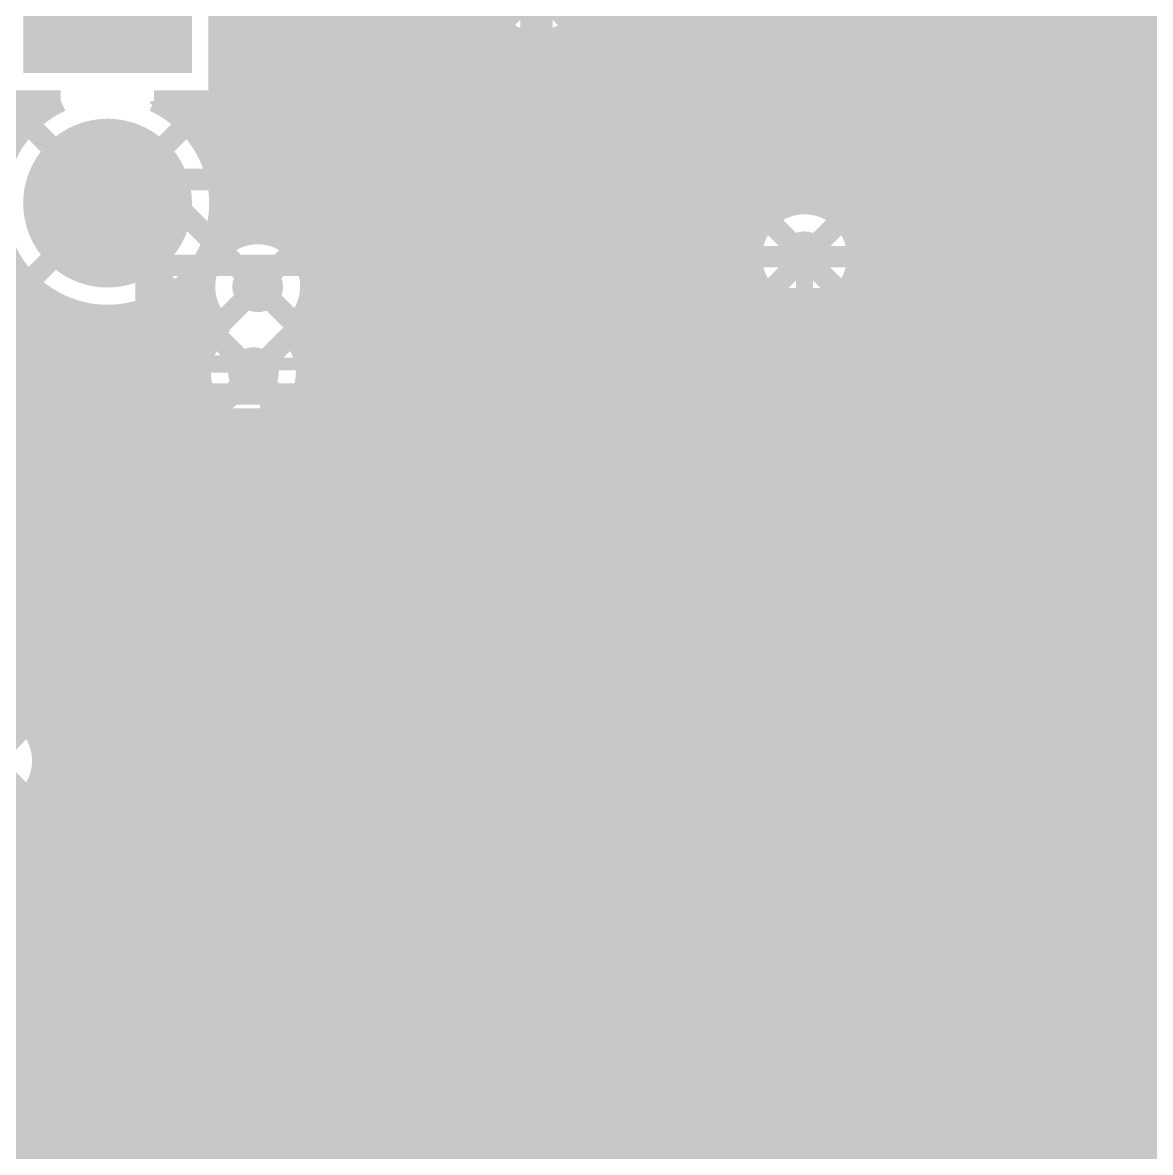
# Model space of a CAD drawing. Extents: x -11 to 221, y -93 to 178.
# Drawn here: x 158.38 to 171.74, y 84.65 to 98.02 of the extents above; entities that cross this region are included whole.
import ezdxf

# ---------------------------------------------------------------- set-up
doc = ezdxf.new("R2010")
doc.units = 0
doc.header["$MEASUREMENT"] = 0
doc.layers.get('0').update_dxf_attribs({"linetype": 'CONTINUOUS'})
for name, color, linetype in [('26-349-0_BOT', 7, 'CONTINUOUS'), ('26-349-0_DRD', 7, 'CONTINUOUS'), ('26-349-0_DRL', 2, 'CONTINUOUS'), ('26-349-0_IN1', 3, 'CONTINUOUS'), ('26-349-0_IN2', 5, 'CONTINUOUS'), ('26-349-0_SMB', 10, 'CONTINUOUS'), ('26-349-0_SMT', 14, 'CONTINUOUS'), ('26-349-0_SPT', 9, 'CONTINUOUS'), ('26-349-0_SST', 12, 'CONTINUOUS'), ('26-349-0_TOP', 11, 'CONTINUOUS'), ('THRUHOLE_TAP', 15, 'CONTINUOUS')]:
    doc.layers.add(name, color=color, linetype=linetype)

# ---------------------------------------------------------------- blocks, each defined once
blk = doc.blocks.new('ROUND_2')
at = {"const_width": 0.99949}
blk.add_lwpolyline([(-0.499744, 0, 1), (0.499744, 0, 1)], format="xyb", close=True, dxfattribs=at)
blk = doc.blocks.new('SQUARE_19')
blk.add_solid([(0.99949, 0.99949), (0.99949, -0.99949), (-0.99949, 0.99949), (-0.99949, -0.99949)])
blk = doc.blocks.new('ROUND_78')
at = {"const_width": 0.29972}
blk.add_lwpolyline([(-0.14986, 0, 1), (0.14986, 0, 1)], format="xyb", close=True, dxfattribs=at)
blk = doc.blocks.new('ROUND_93')
at = {"const_width": 0.54991}
blk.add_lwpolyline([(-0.274954, 0, 1), (0.274954, 0, 1)], format="xyb", close=True, dxfattribs=at)
blk = doc.blocks.new('ROUND_101')
at = {"const_width": 0.10033}
blk.add_lwpolyline([(-0.050164, 0, 1), (0.050164, 0, 1)], format="xyb", close=True, dxfattribs=at)
blk = doc.blocks.new('ROUND_102')
at = {"const_width": 0.10033}
blk.add_lwpolyline([(-0.050164, 0, 1), (0.050164, 0, 1)], format="xyb", close=True, dxfattribs=at)
blk = doc.blocks.new('ROUND_82')
at = {"const_width": 0.29972}
blk.add_lwpolyline([(-0.14986, 0, 1), (0.14986, 0, 1)], format="xyb", close=True, dxfattribs=at)
blk = doc.blocks.new('ROUND_83')
at = {"const_width": 0.29972}
blk.add_lwpolyline([(-0.14986, 0, 1), (0.14986, 0, 1)], format="xyb", close=True, dxfattribs=at)
blk = doc.blocks.new('RECTANGLE_3')
blk.add_solid([(0.4826, 0.4064), (0.4826, -0.4064), (-0.4826, 0.4064), (-0.4826, -0.4064)])
blk = doc.blocks.new('RECTANGLE_40')
blk.add_solid([(0.635, 0.508), (0.635, -0.508), (-0.635, 0.508), (-0.635, -0.508)])
blk = doc.blocks.new('ROUND_88')
at = {"const_width": 0.10033}
blk.add_lwpolyline([(-0.050164, 0, 1), (0.050164, 0, 1)], format="xyb", close=True, dxfattribs=at)

msp = doc.modelspace()

# ---------------------------------------------------------------- linework, layer by layer
at = {"layer": '26-349-0_BOT', "const_width": 0.2032}
for points in [[(161.1122, 93.8784), (161.0106, 93.98), (156.21, 93.98), (154.432, 95.758), (154.051, 95.758), (154.178, 95.885), (154.305, 95.885)], [(161.163, 94.8944), (161.163, 94.869), (160.782, 94.488), (158.496, 94.488), (157.099, 95.885), (156.845, 95.885)], [(167.64, 95.25), (165.608, 93.218), (156.464, 93.218)]]:
    msp.add_lwpolyline(points, dxfattribs=at)
at = {"layer": '26-349-0_DRD', "const_width": 0.254}
for points in [[(163.195, 99.695), (163.195, 97.155)], [(165.735, 99.695), (163.195, 97.155)], [(165.735, 97.155), (163.195, 99.695)], [(165.735, 97.155), (165.735, 99.695)], [(158.75, 99.06), (158.75, 97.79)], [(160.02, 99.06), (158.75, 97.79)], [(160.02, 97.79), (158.75, 99.06)], [(160.02, 97.79), (160.02, 99.06)], [(158.75, 97.79), (160.02, 97.79)], [(166.37, 97.79), (166.37, 95.25)], [(168.91, 97.79), (166.37, 97.79)], [(168.91, 97.79), (166.37, 95.25)], [(168.91, 95.25), (166.37, 97.79)], [(166.37, 97.79), (166.37, 95.25)], [(168.91, 97.79), (166.37, 97.79)], [(168.91, 97.79), (166.37, 95.25)], [(168.91, 95.25), (166.37, 97.79)], [(168.91, 95.25), (168.91, 97.79)], [(168.91, 95.25), (168.91, 97.79)], [(168.402, 97.536), (168.402, 94.996)], [(170.942, 97.536), (168.402, 97.536)], [(170.942, 97.536), (168.402, 94.996)], [(170.942, 94.996), (168.402, 97.536)], [(168.402, 97.536), (168.402, 94.996)], [(170.942, 97.536), (168.402, 97.536)], [(170.942, 97.536), (168.402, 94.996)], [(170.942, 94.996), (168.402, 97.536)], [(170.942, 94.996), (170.942, 97.536)], [(170.942, 94.996), (170.942, 97.536)], [(163.195, 97.155), (165.735, 97.155)], [(158.75, 96.52), (158.75, 95.25)], [(160.02, 96.52), (158.75, 96.52)], [(160.02, 96.52), (158.75, 95.25)], [(160.02, 95.25), (158.75, 96.52)], [(160.02, 95.25), (160.02, 96.52)], [(166.37, 96.52), (166.37, 93.98)], [(168.91, 96.52), (166.37, 96.52)], [(168.91, 96.52), (166.37, 93.98)], [(168.91, 93.98), (166.37, 96.52)], [(168.91, 93.98), (168.91, 96.52)], [(159.893, 96.1644), (159.893, 93.6244)], [(162.433, 96.1644), (159.893, 96.1644)], [(162.433, 96.1644), (159.893, 93.6244)], [(162.433, 93.6244), (159.893, 96.1644)], [(162.433, 93.6244), (162.433, 96.1644)], [(158.75, 95.25), (160.02, 95.25)], [(159.8422, 95.1484), (159.8422, 92.6084)], [(162.3822, 95.1484), (159.8422, 95.1484)], [(162.3822, 95.1484), (159.8422, 92.6084)], [(162.3822, 92.6084), (159.8422, 95.1484)], [(162.3822, 92.6084), (162.3822, 95.1484)], [(166.37, 95.25), (168.91, 95.25)], [(166.37, 95.25), (168.91, 95.25)], [(168.402, 94.996), (170.942, 94.996)], [(168.402, 94.996), (170.942, 94.996)], [(166.37, 93.98), (168.91, 93.98)], [(159.893, 93.6244), (162.433, 93.6244)], [(159.8422, 92.6084), (162.3822, 92.6084)], [(166.37, 92.583), (166.37, 90.043)], [(168.91, 92.583), (166.37, 92.583)], [(168.91, 92.583), (166.37, 90.043)], [(168.91, 90.043), (166.37, 92.583)], [(166.37, 92.583), (166.37, 90.043)], [(168.91, 92.583), (166.37, 92.583)], [(168.91, 92.583), (166.37, 90.043)], [(168.91, 90.043), (166.37, 92.583)], [(166.37, 92.583), (166.37, 90.043)], [(168.91, 92.583), (166.37, 92.583)], [(168.91, 92.583), (166.37, 90.043)], [(168.91, 90.043), (166.37, 92.583)], [(168.402, 92.583), (168.402, 90.043)], [(170.942, 92.583), (168.402, 92.583)], [(170.942, 92.583), (168.402, 90.043)], [(170.942, 90.043), (168.402, 92.583)], [(168.402, 92.583), (168.402, 90.043)], [(170.942, 92.583), (168.402, 92.583)], [(170.942, 92.583), (168.402, 90.043)], [(170.942, 90.043), (168.402, 92.583)], [(168.91, 90.043), (168.91, 92.583)], [(168.91, 90.043), (168.91, 92.583)], [(168.91, 90.043), (168.91, 92.583)], [(170.942, 90.043), (170.942, 92.583)], [(170.942, 90.043), (170.942, 92.583)], [(161.29, 91.186), (161.29, 88.646)], [(163.83, 91.186), (161.29, 91.186)], [(163.83, 91.186), (161.29, 88.646)], [(163.83, 88.646), (161.29, 91.186)], [(161.29, 91.186), (161.29, 88.646)], [(163.83, 91.186), (161.29, 91.186)], [(163.83, 91.186), (161.29, 88.646)], [(163.83, 88.646), (161.29, 91.186)], [(163.83, 88.646), (163.83, 91.186)], [(163.83, 88.646), (163.83, 91.186)], [(159.258, 90.551), (156.718, 90.551)], [(159.258, 90.551), (156.718, 88.011)], [(159.258, 88.011), (156.718, 90.551)], [(159.258, 88.011), (159.258, 90.551)], [(166.37, 90.043), (168.91, 90.043)], [(166.37, 90.043), (168.91, 90.043)], [(166.37, 90.043), (168.91, 90.043)], [(168.402, 90.043), (170.942, 90.043)], [(168.402, 90.043), (170.942, 90.043)], [(161.29, 88.646), (163.83, 88.646)], [(161.29, 88.646), (163.83, 88.646)], [(156.718, 88.011), (159.258, 88.011)], [(166.37, 87.63), (166.37, 85.09)], [(168.91, 87.63), (166.37, 87.63)], [(168.91, 87.63), (166.37, 85.09)], [(168.91, 85.09), (166.37, 87.63)], [(166.37, 87.63), (166.37, 85.09)], [(168.91, 87.63), (166.37, 87.63)], [(168.91, 87.63), (166.37, 85.09)], [(168.91, 85.09), (166.37, 87.63)], [(168.91, 85.09), (168.91, 87.63)], [(168.91, 85.09), (168.91, 87.63)], [(168.402, 87.376), (168.402, 84.836)], [(170.942, 87.376), (168.402, 87.376)], [(170.942, 87.376), (168.402, 84.836)], [(170.942, 84.836), (168.402, 87.376)], [(168.402, 87.376), (168.402, 84.836)], [(170.942, 87.376), (168.402, 87.376)], [(170.942, 87.376), (168.402, 84.836)], [(170.942, 84.836), (168.402, 87.376)], [(170.942, 84.836), (170.942, 87.376)], [(170.942, 84.836), (170.942, 87.376)], [(166.37, 85.09), (168.91, 85.09)], [(166.37, 85.09), (168.91, 85.09)], [(168.402, 84.836), (170.942, 84.836)], [(168.402, 84.836), (170.942, 84.836)]]:
    msp.add_lwpolyline(points, dxfattribs=at)
at = {"layer": '26-349-0_IN1', "const_width": 0.254}
for points in [[(160.8074, 103.90124), (160.8074, 96.04756)], [(161.036, 103.90124), (161.036, 95.61322)], [(162.6362, 103.8987), (162.6362, 90.64244)], [(162.8648, 103.8987), (162.8648, 90.58148)], [(163.0934, 103.8987), (163.0934, 90.41638)], [(163.322, 103.8987), (163.322, 84.963)], [(163.5506, 103.8987), (163.5506, 84.963)], [(166.5224, 103.89362), (166.5224, 77.27188)], [(166.751, 103.89362), (166.751, 77.33284)], [(168.5798, 103.89108), (168.5798, 51.562)], [(168.8084, 103.88854), (168.8084, 51.562)], [(170.4086, 103.88854), (170.4086, 70.35038)], [(170.6372, 103.886), (170.6372, 70.51548)], [(170.8658, 103.886), (170.8658, 70.57644)], [(171.0944, 103.886), (171.0944, 70.56628)], [(171.323, 103.886), (171.323, 70.47484)], [(171.5516, 103.886), (171.5516, 70.25386)], [(171.577, 103.886), (171.577, 70.21322)], [(169.037, 100.85578), (169.037, 96.62922)], [(169.2656, 100.6094), (169.2656, 96.87306)], [(170.18, 100.69322), (170.18, 96.79178)], [(169.4942, 100.5078), (169.4942, 96.97466)], [(169.7228, 100.49002), (169.7228, 96.99498)], [(169.9514, 100.54336), (169.9514, 96.94164)], [(168.3512, 100.03028), (168.3512, 96.69018)], [(160.81756, 99.85756), (160.81756, 96.99244)], [(166.9796, 99.88804), (166.9796, 96.83496)], [(166.2938, 99.70262), (166.2938, 77.10678)], [(165.3794, 99.57816), (165.3794, 84.963)], [(166.0652, 99.53752), (166.0652, 75.65898)], [(167.2082, 99.61118), (167.2082, 97.10928)], [(168.1226, 99.65182), (168.1226, 97.06864)], [(162.4076, 99.40798), (162.4076, 90.63228)], [(165.608, 99.48672), (165.608, 84.963)], [(165.8366, 99.47402), (165.8366, 84.963)], [(167.4368, 99.49942), (167.4368, 97.22104)], [(167.6654, 99.47148), (167.6654, 97.25152)], [(167.894, 99.5172), (167.894, 97.2058)], [(161.2646, 99.24542), (161.2646, 95.6183)], [(162.179, 99.1616), (162.179, 90.54084)], [(161.4932, 99.09556), (161.4932, 95.54718)], [(161.7218, 99.04222), (161.7218, 95.36684)], [(161.9504, 99.06), (161.9504, 90.31986)], [(163.7792, 98.171), (163.7792, 84.963)], [(165.1508, 98.171), (165.1508, 84.963)], [(163.8935, 97.9678), (160.81756, 97.9678)], [(171.577, 97.9678), (165.0365, 97.9678)], [(164.0078, 97.8535), (164.0078, 84.963)], [(164.9222, 97.8535), (164.9222, 84.963)], [(164.211, 97.7392), (160.81756, 97.7392)], [(164.2364, 97.72904), (164.2364, 84.963)], [(164.465, 97.69348), (164.465, 84.963)], [(164.6936, 97.72904), (164.6936, 84.963)], [(171.577, 97.7392), (164.719, 97.7392)], [(171.577, 97.5106), (160.81756, 97.5106)], [(171.577, 97.282), (160.81756, 97.282)], [(158.47822, 96.99244), (157.95244, 96.99244)], [(158.2928, 96.99244), (158.2928, 96.80956)], [(160.81756, 96.99244), (160.29178, 96.99244)], [(160.3502, 96.99244), (160.3502, 96.94164)], [(160.5788, 96.99244), (160.5788, 96.67494)], [(167.13962, 97.0534), (160.81756, 97.0534)], [(171.577, 97.0534), (168.14038, 97.0534)], [(158.37154, 96.89592), (159.385, 95.885)], [(160.39592, 96.89592), (159.385, 95.885)], [(158.3055, 96.8248), (157.9245, 96.8248)], [(166.97452, 96.8248), (160.4645, 96.8248)], [(169.19956, 96.8248), (168.30548, 96.8248)], [(171.577, 96.8248), (170.14444, 96.8248)], [(166.91102, 96.5962), (160.62706, 96.5962)], [(169.01922, 96.5962), (168.36644, 96.5962)], [(171.577, 96.5962), (170.32478, 96.5962)], [(166.92372, 96.3676), (160.73374, 96.3676)], [(168.3512, 96.34728), (168.3512, 95.42018)], [(168.9481, 96.3676), (168.35628, 96.3676)], [(171.577, 96.3676), (170.3959, 96.3676)], [(166.9796, 96.20504), (166.9796, 95.56496)], [(167.01516, 96.139), (160.7947, 96.139)], [(168.95064, 96.139), (168.26484, 96.139)], [(171.577, 96.139), (170.39082, 96.139)], [(167.2082, 95.92818), (167.2082, 95.83928)], [(168.1226, 95.96882), (168.1226, 95.79864)], [(158.37154, 94.87154), (159.385, 95.885)], [(167.23614, 95.9104), (160.81502, 95.9104)], [(169.03192, 95.9104), (168.04386, 95.9104)], [(169.037, 95.90278), (169.037, 91.67622)], [(171.577, 95.9104), (170.31208, 95.9104)], [(167.04818, 95.6818), (160.80232, 95.6818)], [(160.8074, 95.72244), (160.8074, 95.53448)], [(169.23258, 95.6818), (168.22928, 95.6818)], [(169.2656, 95.6564), (169.2656, 91.92006)], [(171.577, 95.6818), (170.11142, 95.6818)], [(170.18, 95.74022), (170.18, 91.83878)], [(169.4942, 95.5548), (169.4942, 92.02166)], [(169.7228, 95.53702), (169.7228, 92.04198)], [(169.9514, 95.59036), (169.9514, 91.98864)], [(166.93642, 95.4532), (161.63544, 95.4532)], [(171.577, 95.4532), (168.34104, 95.4532)], [(166.90848, 95.2246), (161.81578, 95.2246)], [(171.577, 95.2246), (168.37152, 95.2246)], [(158.26232, 94.996), (157.96768, 94.996)], [(166.9542, 94.996), (161.8869, 94.996)], [(171.577, 94.996), (168.3258, 94.996)], [(168.3512, 95.07728), (168.3512, 91.48318)], [(158.2928, 94.9579), (158.2928, 89.94648)], [(166.9796, 94.93504), (166.9796, 91.62796)], [(158.49092, 94.7674), (157.73908, 94.7674)], [(158.5214, 94.742), (158.5214, 89.78138)], [(160.44164, 94.7674), (160.27908, 94.7674)], [(160.3502, 94.82836), (160.3502, 84.963)], [(167.08882, 94.7674), (161.88182, 94.7674)], [(171.577, 94.7674), (168.18864, 94.7674)], [(158.75, 94.6023), (158.75, 84.963)], [(160.1216, 94.65564), (160.1216, 84.963)], [(167.2082, 94.65818), (167.2082, 91.90228)], [(168.1226, 94.69882), (168.1226, 91.86164)], [(158.89732, 94.5388), (157.33268, 94.5388)], [(158.9786, 94.51086), (158.9786, 84.963)], [(159.2072, 94.46514), (159.2072, 84.963)], [(159.4358, 94.45498), (159.4358, 84.963)], [(159.6644, 94.48038), (159.6644, 84.963)], [(160.52292, 94.5388), (159.87268, 94.5388)], [(159.893, 94.54642), (159.893, 84.963)], [(160.5788, 94.45498), (160.5788, 94.37878)], [(167.46728, 94.5388), (161.80308, 94.5388)], [(167.4368, 94.54642), (167.4368, 92.01404)], [(167.6654, 94.51848), (167.6654, 92.04452)], [(171.577, 94.5388), (167.81018, 94.5388)], [(167.894, 94.5642), (167.894, 91.9988)], [(161.7218, 94.42196), (161.7218, 94.28226)], [(160.52038, 94.3102), (134.20598, 94.3102)], [(171.577, 94.3102), (161.70148, 94.3102)], [(160.40862, 94.0816), (134.15264, 94.0816)], [(171.577, 94.0816), (161.81324, 94.0816)], [(160.38068, 93.853), (156.82722, 93.853)], [(171.577, 93.853), (161.84372, 93.853)], [(160.4264, 93.6244), (157.07106, 93.6244)], [(171.577, 93.6244), (161.798, 93.6244)], [(160.56102, 93.3958), (157.17266, 93.3958)], [(160.5788, 93.37802), (160.5788, 84.963)], [(171.577, 93.3958), (161.66084, 93.3958)], [(161.7218, 93.47454), (161.7218, 84.963)], [(161.4932, 93.25356), (161.4932, 84.963)], [(160.93948, 93.1672), (157.19298, 93.1672)], [(160.8074, 93.21292), (160.8074, 84.963)], [(161.036, 93.14942), (161.036, 84.963)], [(161.2646, 93.16212), (161.2646, 84.963)], [(171.577, 93.1672), (161.28238, 93.1672)], [(171.577, 92.9386), (157.13964, 92.9386)], [(171.577, 92.71), (156.98978, 92.71)], [(171.577, 92.4814), (149.00148, 92.4814)], [(171.577, 92.2528), (153.38044, 92.2528)], [(167.46728, 92.0242), (153.56078, 92.0242)], [(169.49928, 92.0242), (167.81018, 92.0242)], [(171.577, 92.0242), (169.84218, 92.0242)], [(167.08882, 91.7956), (153.6319, 91.7956)], [(169.12082, 91.7956), (168.18864, 91.7956)], [(171.577, 91.7956), (170.22064, 91.7956)], [(166.9542, 91.567), (153.62682, 91.567)], [(168.9862, 91.567), (168.3258, 91.567)], [(171.577, 91.567), (170.3578, 91.567)], [(166.90848, 91.3384), (153.54808, 91.3384)], [(168.94048, 91.3384), (168.37152, 91.3384)], [(171.577, 91.3384), (170.40352, 91.3384)], [(166.93642, 91.1098), (153.34742, 91.1098)], [(168.96842, 91.1098), (168.34104, 91.1098)], [(168.3512, 91.14028), (168.3512, 86.53018)], [(171.577, 91.1098), (170.37304, 91.1098)], [(166.9796, 90.99804), (166.9796, 86.67496)], [(167.04818, 90.8812), (129.12344, 90.8812)], [(169.08018, 90.8812), (168.22928, 90.8812)], [(169.037, 90.94978), (169.037, 86.46922)], [(171.577, 90.8812), (170.26128, 90.8812)], [(167.2082, 90.72118), (167.2082, 86.94928)], [(168.1226, 90.76182), (168.1226, 86.90864)], [(169.2656, 90.7034), (169.2656, 86.71306)], [(170.18, 90.78722), (170.18, 86.63178)], [(167.32504, 90.6526), (78.486, 90.6526)], [(167.4368, 90.60942), (167.4368, 87.06104)], [(167.6654, 90.58148), (167.6654, 87.09152)], [(167.894, 90.6272), (167.894, 87.0458)], [(169.35704, 90.6526), (167.95496, 90.6526)], [(169.4942, 90.6018), (169.4942, 86.81466)], [(169.7228, 90.58402), (169.7228, 86.83498)], [(169.9514, 90.63736), (169.9514, 86.78164)], [(171.577, 90.6526), (169.98696, 90.6526)], [(162.03422, 90.424), (78.486, 90.424)], [(171.577, 90.424), (163.08578, 90.424)], [(161.88436, 90.1954), (78.486, 90.1954)], [(171.577, 90.1954), (163.23564, 90.1954)], [(161.83102, 89.9668), (158.242, 89.9668)], [(171.577, 89.9668), (163.28898, 89.9668)], [(161.8488, 89.7382), (158.5595, 89.7382)], [(171.577, 89.7382), (163.26866, 89.7382)], [(161.9504, 89.5096), (158.68142, 89.5096)], [(161.9504, 89.51214), (161.9504, 84.963)], [(171.577, 89.5096), (163.16706, 89.5096)], [(163.0934, 89.41562), (163.0934, 84.963)], [(162.19678, 89.281), (158.71952, 89.281)], [(162.179, 89.29116), (162.179, 84.963)], [(162.8648, 89.25052), (162.8648, 84.963)], [(171.577, 89.281), (162.92322, 89.281)], [(162.4076, 89.19972), (162.4076, 84.963)], [(162.6362, 89.18702), (162.6362, 84.963)], [(171.577, 89.0524), (158.68142, 89.0524)], [(158.5214, 88.78062), (158.5214, 84.963)], [(171.577, 88.8238), (158.5595, 88.8238)], [(171.577, 88.5952), (158.242, 88.5952)], [(158.2928, 88.61552), (158.2928, 84.963)], [(171.577, 88.3666), (86.40064, 88.3666)], [(171.577, 88.138), (150.63978, 88.138)], [(171.577, 87.9094), (150.78964, 87.9094)], [(171.577, 87.6808), (150.84298, 87.6808)], [(171.577, 87.4522), (150.82266, 87.4522)], [(171.577, 87.2236), (150.72106, 87.2236)], [(167.27678, 86.995), (150.47722, 86.995)], [(171.577, 86.995), (168.00322, 86.995)], [(167.0304, 86.7664), (157.15996, 86.7664)], [(169.35704, 86.7664), (168.24706, 86.7664)], [(171.577, 86.7664), (169.98696, 86.7664)], [(166.9288, 86.5378), (157.43428, 86.5378)], [(169.08018, 86.5378), (168.34866, 86.5378)], [(171.577, 86.5378), (170.26128, 86.5378)], [(166.91102, 86.3092), (157.54604, 86.3092)], [(168.96842, 86.3092), (168.36898, 86.3092)], [(171.577, 86.3092), (170.37304, 86.3092)], [(168.3512, 86.18728), (168.3512, 81.32318)], [(166.96436, 86.0806), (157.57652, 86.0806)], [(166.9796, 86.04504), (166.9796, 81.46796)], [(168.94048, 86.0806), (168.31564, 86.0806)], [(171.577, 86.0806), (170.40352, 86.0806)], [(167.11422, 85.852), (157.5308, 85.852)], [(167.2082, 85.76818), (167.2082, 81.74228)], [(168.1226, 85.80882), (168.1226, 81.70164)], [(168.9862, 85.852), (168.16578, 85.852)], [(171.577, 85.852), (170.3578, 85.852)], [(169.12082, 85.6234), (157.39364, 85.6234)], [(167.4368, 85.65642), (167.4368, 81.85404)], [(167.6654, 85.62848), (167.6654, 81.88452)], [(167.894, 85.6742), (167.894, 81.8388)], [(169.037, 85.74278), (169.037, 81.38922)], [(171.577, 85.6234), (170.22064, 85.6234)], [(169.2656, 85.4964), (169.2656, 81.63306)], [(170.18, 85.58022), (170.18, 81.55178)], [(169.49928, 85.3948), (157.01518, 85.3948)], [(169.4942, 85.3948), (169.4942, 81.73466)], [(169.7228, 85.37702), (169.7228, 81.75498)], [(171.577, 85.3948), (169.84218, 85.3948)], [(169.9514, 85.43036), (169.9514, 81.70164)], [(171.577, 85.1662), (156.91104, 85.1662)], [(165.989, 84.963), (156.94152, 84.963)], [(165.989, 84.963), (165.989, 75.64882)], [(171.577, 84.9376), (165.989, 84.9376)], [(171.577, 84.709), (165.989, 84.709)]]:
    msp.add_lwpolyline(points, dxfattribs=at)
for points in [[(163.73348, 98.425, 0.4142136), (164.465, 97.69348)], [(164.465, 97.69348, 0.4142136), (165.19652, 98.425)], [(167.64, 97.25152, 0.4142136), (166.90848, 96.52)], [(167.64, 97.25152, 0.4142136), (166.90848, 96.52)], [(168.37152, 96.52, 0.4142136), (167.64, 97.25152)], [(168.37152, 96.52, 0.4142136), (167.64, 97.25152)], [(158.47822, 96.99244, 0.1016412), (158.11511, 96.54534)], [(160.81756, 95.885, 0.2248515), (160.29257, 96.9934)], [(169.672, 96.99752, 0.4142136), (168.94048, 96.266)], [(169.672, 96.99752, 0.4142136), (168.94048, 96.266)], [(170.40352, 96.266, 0.4142136), (169.672, 96.99752)], [(170.40352, 96.266, 0.4142136), (169.672, 96.99752)], [(166.90848, 96.52, 0.2690269), (167.27678, 95.885)], [(166.90848, 96.52, 0.2690269), (167.27678, 95.885)], [(168.00322, 95.885, 0.2690272), (168.37154, 96.52)], [(168.00322, 95.885, 0.2690272), (168.37154, 96.52)], [(168.94048, 96.266, 0.4142136), (169.672, 95.53448)], [(168.94048, 96.266, 0.4142136), (169.672, 95.53448)], [(169.672, 95.53448, 0.4142136), (170.40352, 96.266)], [(169.672, 95.53448, 0.4142136), (170.40352, 96.266)], [(160.76676, 95.50908, 0.0665052), (160.81698, 95.885)], [(167.27678, 95.885, 0.2690272), (166.90846, 95.25)], [(168.37152, 95.25, 0.2690269), (168.00322, 95.885)], [(161.163, 95.62592, 0.1441339), (160.76665, 95.50924)], [(161.89452, 94.8944, 0.4142136), (161.163, 95.62592)], [(158.115, 95.2246, 0.2797956), (159.385, 94.45244)], [(166.90848, 95.25, 0.4142136), (167.64, 94.51848)], [(167.64, 94.51848, 0.4142136), (168.37152, 95.25)], [(159.385, 94.45244, 0.2077282), (160.43169, 94.9069)], [(160.43148, 94.8944, 0.1817514), (160.61263, 94.41251)], [(161.66338, 94.35846, 0.2078422), (161.89622, 94.8944)], [(160.61182, 94.4118, 0.2072241), (160.38084, 93.8784)], [(161.84372, 93.8784, 0.1810763), (161.66383, 94.35885)], [(160.38068, 93.8784, 0.4142136), (161.1122, 93.14688)], [(161.1122, 93.14688, 0.4142136), (161.84372, 93.8784)], [(167.64, 92.04452, 0.4142136), (166.90848, 91.313)], [(167.64, 92.04452, 0.4142136), (166.90848, 91.313)], [(168.37152, 91.313, 0.4142136), (167.64, 92.04452)], [(168.37152, 91.313, 0.4142136), (167.64, 92.04452)], [(169.672, 92.04452, 0.4142136), (168.94048, 91.313)], [(169.672, 92.04452, 0.4142136), (168.94048, 91.313)], [(170.40352, 91.313, 0.4142136), (169.672, 92.04452)], [(170.40352, 91.313, 0.4142136), (169.672, 92.04452)], [(166.90848, 91.313, 0.4142136), (167.64, 90.58148)], [(166.90848, 91.313, 0.4142136), (167.64, 90.58148)], [(167.64, 90.58148, 0.4142136), (168.37152, 91.313)], [(167.64, 90.58148, 0.4142136), (168.37152, 91.313)], [(168.94048, 91.313, 0.4142136), (169.672, 90.58148)], [(168.94048, 91.313, 0.4142136), (169.672, 90.58148)], [(169.672, 90.58148, 0.4142136), (170.40352, 91.313)], [(169.672, 90.58148, 0.4142136), (170.40352, 91.313)], [(162.56, 90.64752, 0.4142136), (161.82848, 89.916)], [(162.56, 90.64752, 0.4142136), (161.82848, 89.916)], [(163.29152, 89.916, 0.4142136), (162.56, 90.64752)], [(163.29152, 89.916, 0.4142136), (162.56, 90.64752)], [(158.71952, 89.281, 0.4142136), (157.988, 90.01252)], [(161.82848, 89.916, 0.4142136), (162.56, 89.18448)], [(161.82848, 89.916, 0.4142136), (162.56, 89.18448)], [(162.56, 89.18448, 0.4142136), (163.29152, 89.916)], [(162.56, 89.18448, 0.4142136), (163.29152, 89.916)], [(157.988, 88.54948, 0.4142136), (158.71952, 89.281)], [(167.64, 87.09152, 0.4142136), (166.90848, 86.36)], [(167.64, 87.09152, 0.4142136), (166.90848, 86.36)], [(168.37152, 86.36, 0.4142136), (167.64, 87.09152)], [(168.37152, 86.36, 0.4142136), (167.64, 87.09152)], [(169.672, 86.83752, 0.4142136), (168.94048, 86.106)], [(170.40352, 86.106, 0.4142136), (169.672, 86.83752)], [(166.90848, 86.36, 0.4142136), (167.64, 85.62848)], [(166.90848, 86.36, 0.4142136), (167.64, 85.62848)], [(167.64, 85.62848, 0.4142136), (168.37152, 86.36)], [(167.64, 85.62848, 0.4142136), (168.37152, 86.36)], [(168.94048, 86.106, 0.4142136), (169.672, 85.37448)], [(169.672, 85.37448, 0.4142136), (170.40352, 86.106)]]:
    msp.add_lwpolyline(points, format="xyb", dxfattribs=at)
at = {"layer": '26-349-0_IN2', "const_width": 0.254}
for points in [[(160.7058, 112.141), (160.7058, 96.04248)], [(160.9344, 112.141), (160.9344, 95.48114)], [(162.5346, 112.141), (162.5346, 52.959)], [(162.7632, 112.141), (162.7632, 52.959)], [(162.9918, 112.141), (162.9918, 52.959)], [(163.2204, 112.141), (163.2204, 52.959)], [(163.449, 112.141), (163.449, 71.74484)], [(163.6776, 112.141), (163.6776, 71.93788)], [(168.4782, 112.141), (168.4782, 50.165)], [(168.7068, 112.141), (168.7068, 50.165)], [(168.9354, 112.141), (168.9354, 50.165)], [(169.164, 112.141), (169.164, 50.165)], [(169.3926, 112.141), (169.3926, 50.165)], [(169.6212, 112.141), (169.6212, 50.165)], [(169.8498, 112.141), (169.8498, 50.165)], [(170.0784, 112.141), (170.0784, 50.165)], [(170.307, 112.141), (170.307, 50.165)], [(170.5356, 112.141), (170.5356, 70.33006)], [(170.7642, 112.141), (170.7642, 70.45452)], [(170.9928, 112.141), (170.9928, 70.47738)], [(171.2214, 112.141), (171.2214, 70.41388)], [(171.45, 112.141), (171.45, 70.22084)], [(171.6786, 112.141), (171.6786, 50.165)], [(166.4208, 104.6861), (166.4208, 77.08646)], [(166.6494, 104.65308), (166.6494, 77.21092)], [(166.878, 104.70642), (166.878, 77.23378)], [(168.2496, 100.04298), (168.2496, 95.40748)], [(167.1066, 99.86772), (167.1066, 95.58528)], [(160.71596, 99.75596), (160.71596, 97.09404)], [(165.2778, 99.7966), (165.2778, 72.63638)], [(166.1922, 99.74326), (166.1922, 75.55484)], [(168.021, 99.70008), (168.021, 95.75038)], [(161.163, 99.61118), (161.163, 95.52432)], [(165.5064, 99.62642), (165.5064, 75.08748)], [(165.735, 99.57308), (165.735, 75.43038)], [(165.9636, 99.6061), (165.9636, 75.5396)], [(167.3352, 99.65182), (167.3352, 95.80118)], [(167.5638, 99.57816), (167.5638, 95.87484)], [(167.7924, 99.59086), (167.7924, 95.8596)], [(162.306, 99.43592), (162.306, 52.959)], [(161.3916, 99.26828), (161.3916, 95.48114)], [(161.6202, 99.15906), (161.6202, 95.3262)], [(161.8488, 99.14636), (161.8488, 76.24318)], [(162.0774, 99.22002), (162.0774, 76.02728)], [(163.9062, 98.1329), (163.9062, 83.09356)], [(165.0492, 98.18878), (165.0492, 83.04022)], [(164.0586, 97.9424), (160.71596, 97.9424)], [(174.117, 97.9424), (164.86886, 97.9424)], [(164.1348, 97.88906), (164.1348, 83.33994)], [(164.3634, 97.8027), (164.3634, 83.4263)], [(164.592, 97.80778), (164.592, 83.42122)], [(164.8206, 97.9043), (164.8206, 83.3247)], [(174.117, 97.7138), (160.71596, 97.7138)], [(174.117, 97.4852), (160.71596, 97.4852)], [(174.117, 97.2566), (160.71596, 97.2566)], [(158.70428, 97.028), (157.52572, 97.028)], [(158.83128, 97.09404), (158.05404, 97.09404)], [(158.4198, 97.09404), (158.4198, 96.7994)], [(158.6484, 97.09404), (158.6484, 96.99244)], [(160.71596, 97.09404), (159.93618, 97.09404)], [(160.02, 97.09404), (160.02, 97.0534)], [(174.117, 97.028), (160.06572, 97.028)], [(160.2486, 97.09404), (160.2486, 96.89592)], [(160.4772, 97.09404), (160.4772, 96.64446)], [(158.4198, 96.7994), (157.8102, 96.7994)], [(174.117, 96.7994), (160.3502, 96.7994)], [(174.117, 96.5708), (160.52546, 96.5708)], [(174.117, 96.3422), (160.63468, 96.3422)], [(174.117, 96.1136), (160.69564, 96.1136)], [(174.117, 95.885), (160.71596, 95.885)], [(167.1574, 95.6564), (160.69564, 95.6564)], [(160.7058, 95.72752), (160.7058, 95.3262)], [(174.117, 95.6564), (168.12006, 95.6564)], [(160.82772, 95.4278), (160.63468, 95.4278)], [(167.03548, 95.4278), (161.49828, 95.4278)], [(174.117, 95.4278), (168.24452, 95.4278)], [(160.4772, 95.12554), (160.4772, 68.5292)], [(160.61182, 95.1992), (160.52546, 95.1992)], [(167.01262, 95.1992), (161.71418, 95.1992)], [(174.117, 95.1992), (168.26738, 95.1992)], [(168.2496, 95.08998), (168.2496, 70.00748)], [(158.4198, 94.9706), (157.8102, 94.9706)], [(158.4198, 94.9706), (158.4198, 89.7382)], [(160.2486, 94.87408), (160.2486, 52.959)], [(160.53816, 94.9706), (160.3502, 94.9706)], [(167.07612, 94.9706), (161.78784, 94.9706)], [(167.1066, 94.91472), (167.1066, 77.17028)], [(174.117, 94.9706), (168.20388, 94.9706)], [(158.70428, 94.742), (157.52572, 94.742)], [(158.6484, 94.77756), (158.6484, 80.03286)], [(160.02, 94.7166), (160.02, 63.99784)], [(160.55086, 94.742), (160.06572, 94.742)], [(167.26662, 94.742), (161.7726, 94.742)], [(174.117, 94.742), (168.01084, 94.742)], [(168.021, 94.74708), (168.021, 70.35038)], [(158.877, 94.65564), (158.877, 83.04784)], [(159.1056, 94.58452), (159.1056, 83.24088)], [(159.7914, 94.61754), (159.7914, 83.15706)], [(167.3352, 94.69882), (167.3352, 76.97724)], [(167.5638, 94.62516), (167.5638, 70.47484)], [(167.7924, 94.63786), (167.7924, 70.4596)], [(160.66008, 94.5134), (87.58174, 94.5134)], [(159.3342, 94.55658), (159.3342, 83.30438)], [(159.5628, 94.56674), (159.5628, 83.28152)], [(160.7058, 94.46006), (160.7058, 94.35846)], [(161.6202, 94.46006), (161.6202, 94.24924)], [(174.117, 94.5134), (161.66338, 94.5134)], [(160.6296, 94.2848), (87.4268, 94.2848)], [(174.117, 94.2848), (161.59226, 94.2848)], [(160.50768, 94.0562), (73.787, 94.0562)], [(174.117, 94.0562), (161.71672, 94.0562)], [(160.48482, 93.8276), (156.62148, 93.8276)], [(174.117, 93.8276), (161.73958, 93.8276)], [(160.54832, 93.599), (156.96438, 93.599)], [(174.117, 93.599), (161.67608, 93.599)], [(160.7058, 93.3958), (160.7058, 70.72122)], [(161.6202, 93.50502), (161.6202, 76.31684)], [(160.73882, 93.3704), (157.0736, 93.3704)], [(160.9344, 93.27388), (160.9344, 75.84948)], [(161.163, 93.25102), (161.163, 76.19238)], [(161.3916, 93.31452), (161.3916, 76.3016)], [(174.117, 93.3704), (161.48304, 93.3704)], [(174.117, 93.1418), (157.08884, 93.1418)], [(174.117, 92.9132), (157.01518, 92.9132)], [(174.117, 92.6846), (156.79928, 92.6846)], [(174.117, 92.456), (148.88972, 92.456)], [(174.117, 92.2274), (153.24328, 92.2274)], [(174.117, 91.9988), (153.45918, 91.9988)], [(174.117, 91.7702), (153.53284, 91.7702)], [(174.117, 91.5416), (153.5176, 91.5416)], [(174.117, 91.313), (153.40838, 91.313)], [(174.117, 91.0844), (153.06548, 91.0844)], [(174.117, 90.8558), (73.787, 90.8558)], [(174.117, 90.6272), (73.787, 90.6272)], [(174.117, 90.3986), (73.787, 90.3986)], [(174.117, 90.17), (73.787, 90.17)], [(174.117, 89.9414), (73.787, 89.9414)], [(174.117, 89.7128), (158.4452, 89.7128)], [(174.117, 89.4842), (158.5849, 89.4842)], [(174.117, 89.2556), (158.61792, 89.2556)], [(174.117, 89.027), (158.56458, 89.027)], [(174.117, 88.7984), (158.39186, 88.7984)], [(158.4198, 88.82126), (158.4198, 67.48018)], [(174.117, 88.5698), (72.009, 88.5698)], [(174.117, 88.3412), (72.009, 88.3412)], [(174.117, 88.1126), (150.51786, 88.1126)], [(174.117, 87.884), (150.69058, 87.884)], [(174.117, 87.6554), (150.74392, 87.6554)], [(174.117, 87.4268), (150.7109, 87.4268)], [(174.117, 87.1982), (150.5712, 87.1982)], [(174.117, 86.9696), (72.009, 86.9696)], [(174.117, 86.741), (72.009, 86.741)], [(174.117, 86.5124), (157.32506, 86.5124)], [(174.117, 86.2838), (157.44952, 86.2838)], [(174.117, 86.0552), (157.47238, 86.0552)], [(174.117, 85.8266), (157.40888, 85.8266)], [(174.117, 85.598), (157.21584, 85.598)], [(174.117, 85.3694), (156.69006, 85.3694)], [(174.117, 85.1408), (156.81452, 85.1408)], [(174.117, 84.9122), (156.83738, 84.9122)], [(174.117, 84.6836), (156.77388, 84.6836)]]:
    msp.add_lwpolyline(points, dxfattribs=at)
for points in [[(163.83508, 98.425, 0.4142136), (164.465, 97.79508)], [(164.465, 97.79508, 0.4142136), (165.09492, 98.425)], [(158.83128, 97.09404, 0.2133304), (158.11483, 96.27875)], [(160.71596, 95.885, 0.293807), (159.93618, 97.09404)], [(159.385, 94.55404, 0.4142136), (160.71596, 95.885)], [(167.64, 95.87992, 0.4142136), (167.01008, 95.25)], [(168.26992, 95.25, 0.4142136), (167.64, 95.87992)], [(161.163, 95.52432, 0.4142136), (160.53308, 94.8944)], [(161.79292, 94.8944, 0.4142136), (161.163, 95.52432)], [(158.115, 95.48876, 0.3281646), (159.385, 94.55404)], [(167.01008, 95.25, 0.4142136), (167.64, 94.62008)], [(167.64, 94.62008, 0.4142136), (168.26992, 95.25)], [(160.53308, 94.8944, 0.2265146), (160.76702, 94.4045)], [(161.50844, 94.36862, 0.252551), (161.7921, 94.8944)], [(160.76676, 94.40418, 0.252551), (160.4831, 93.8784)], [(161.74212, 93.8784, 0.2265148), (161.50818, 94.3683)], [(160.48228, 93.8784, 0.4142136), (161.1122, 93.24848)], [(161.1122, 93.24848, 0.4142136), (161.74212, 93.8784)], [(158.61792, 89.281, 0.4142136), (157.988, 89.91092)], [(157.988, 88.65108, 0.4142136), (158.61792, 89.281)]]:
    msp.add_lwpolyline(points, format="xyb", dxfattribs=at)
at = {"layer": '26-349-0_SST', "const_width": 0.1524}
for points in [[(154.59456, 101.57968), (159.09544, 101.57968), (164.48532, 101.57968), (164.48532, 92.73032), (162.33394, 92.73032)], [(163.43376, 93.98), (150.2537, 93.98), (149.65426, 93.38056), (164.03574, 93.38056), (163.43376, 93.98), (163.43376, 100.33), (164.03574, 100.92944), (164.03574, 93.38056)], [(168.529, 100.457), (168.529, 96.393), (173.101, 96.393), (173.101, 98.171), (172.847, 98.425), (173.101, 98.679), (173.101, 100.457), (168.529, 100.457)], [(166.8145, 99.8855), (166.8145, 96.9645), (168.4528, 96.9645), (168.4528, 99.8855), (166.8145, 99.8855)], [(159.50438, 98.30562), (159.70504, 98.10496), (159.70504, 98.74504), (159.50438, 98.54438), (159.50438, 98.30562), (159.26562, 98.30562), (159.06496, 98.10496), (159.70504, 98.10496)], [(166.0144, 97.90176), (166.0144, 98.25736), (166.18458, 98.31832), (166.35476, 98.31832), (166.5224, 98.25736), (166.5224, 97.90176), (166.35476, 97.84334), (166.18458, 97.84334), (165.5064, 98.07956)], [(166.0144, 97.06356), (166.0144, 97.41916), (166.18458, 97.48012), (166.35476, 97.48012), (166.5224, 97.41916), (166.5224, 97.06356), (166.35476, 97.00514), (166.18458, 97.00514), (165.5064, 97.24136)], [(159.50438, 95.76562), (159.70504, 95.56496), (159.70504, 96.20504), (159.50438, 96.00438), (159.50438, 95.76562), (159.26562, 95.76562), (159.06496, 95.56496), (159.70504, 95.56496)], [(159.26562, 95.76562), (159.26562, 96.00438), (159.06496, 96.20504), (159.70504, 96.20504)], [(159.06496, 95.56496), (159.06496, 96.20504)], [(159.50438, 96.00438), (159.26562, 96.00438)], [(168.529, 95.377), (168.529, 91.313), (173.101, 91.313), (173.101, 93.091), (172.847, 93.345), (173.101, 93.599), (173.101, 95.377), (168.529, 95.377)], [(166.8145, 94.8055), (166.8145, 91.8845), (168.4528, 91.8845), (168.4528, 94.8055), (166.8145, 94.8055)], [(166.0144, 94.66834), (166.0144, 94.31274), (166.18458, 94.19336), (166.35476, 94.19336), (166.5224, 94.31274), (166.5224, 94.66834), (165.5064, 94.66834)], [(166.0144, 94.37116), (165.5064, 94.19336)], [(165.5064, 93.47454), (165.5064, 93.71076)], [(165.5064, 93.59392), (166.5224, 93.59392), (166.35476, 93.71076)], [(166.0144, 92.69476), (166.18458, 92.63634), (166.35476, 92.63634), (166.5224, 92.69476), (166.5224, 93.05036), (166.35476, 93.11132), (166.18458, 93.11132), (166.0144, 93.05036), (166.0144, 92.69476), (165.84676, 92.63634), (165.67658, 92.63634), (165.5064, 92.69476), (165.5064, 93.05036), (165.67658, 93.11132), (165.84676, 93.11132), (166.0144, 93.05036)], [(161.6837, 92.73032), (157.17012, 92.73032)], [(165.5064, 91.91752), (165.5064, 92.15374)], [(165.5064, 92.03436), (166.5224, 92.03436), (166.35476, 92.15374)], [(162.15106, 91.1733), (161.98342, 91.23426), (161.98342, 91.58986), (162.15106, 91.64828), (162.82924, 91.64828), (162.99942, 91.58986), (162.99942, 91.23426), (162.82924, 91.1733)], [(164.39642, 91.52128), (164.39642, 91.16568), (164.56406, 91.0463), (164.73424, 91.0463), (164.90442, 91.16568), (164.90442, 91.52128), (163.88842, 91.52128)], [(164.39642, 91.2241), (163.88842, 91.0463)], [(162.49142, 90.75166), (162.49142, 90.39606), (162.32124, 90.3351), (162.15106, 90.3351), (161.98342, 90.39606), (161.98342, 90.75166), (162.15106, 90.81008), (162.32124, 90.81008), (162.99942, 90.57386)], [(164.39642, 90.26906), (164.39642, 90.62466), (164.56406, 90.68308), (164.73424, 90.68308), (164.90442, 90.62466), (164.90442, 90.26906), (164.73424, 90.2081), (164.56406, 90.2081), (163.88842, 90.44686)], [(168.529, 90.297), (168.529, 86.233), (173.101, 86.233), (173.101, 88.011), (172.847, 88.265), (173.101, 88.519), (173.101, 90.297), (168.529, 90.297)], [(161.98342, 89.8525), (162.99942, 89.4969), (162.99942, 89.97188)], [(164.05606, 89.84488), (163.88842, 89.78646), (163.88842, 89.43086), (164.05606, 89.3699), (164.39642, 89.3699), (164.56406, 89.48928), (164.56406, 89.84488), (164.90442, 89.84488), (164.90442, 89.3699)], [(166.8145, 89.7255), (166.8145, 86.8045), (168.4528, 86.8045), (168.4528, 89.7255), (166.8145, 89.7255)], [(166.1414, 89.58834), (166.1414, 89.23274), (166.31158, 89.11336), (166.48176, 89.11336), (166.6494, 89.23274), (166.6494, 89.58834), (165.6334, 89.58834)], [(166.1414, 89.29116), (165.6334, 89.11336)], [(163.3855, 86.1695), (163.3855, 89.0905), (161.7472, 89.0905), (161.7472, 86.1695), (163.3855, 86.1695)], [(165.2905, 86.1695), (165.2905, 89.0905), (163.6522, 89.0905), (163.6522, 86.1695), (165.2905, 86.1695)], [(165.6334, 88.39454), (165.6334, 88.63076)], [(165.6334, 88.51392), (166.6494, 88.51392), (166.48176, 88.63076)], [(158.80842, 87.80526), (158.80842, 88.21928), (159.82442, 88.21928)], [(166.1414, 87.61476), (166.1414, 87.97036), (166.31158, 88.03132), (166.48176, 88.03132), (166.6494, 87.97036), (166.6494, 87.61476), (166.48176, 87.55634), (166.31158, 87.55634), (165.6334, 87.79256)], [(158.97606, 87.4395), (158.80842, 87.32266), (158.80842, 87.0839), (158.97606, 86.96706), (159.14624, 86.96706), (159.48406, 87.20328), (159.82442, 86.96706), (159.82442, 87.4395)], [(165.6334, 86.83752), (165.6334, 87.07374)], [(165.6334, 86.95436), (166.6494, 86.95436), (166.48176, 87.07374)], [(160.2105, 83.6295), (160.2105, 86.5505), (158.5722, 86.5505), (158.5722, 83.6295), (160.2105, 83.6295)], [(165.2905, 82.9945), (165.2905, 85.9155), (163.6522, 85.9155), (163.6522, 82.9945), (165.2905, 82.9945)], [(168.529, 85.217), (168.529, 81.153), (173.101, 81.153), (173.101, 82.931), (172.847, 83.185), (173.101, 83.439), (173.101, 85.217), (168.529, 85.217)], [(166.8145, 84.6455), (166.8145, 81.7245), (168.4528, 81.7245), (168.4528, 84.6455), (166.8145, 84.6455)]]:
    msp.add_lwpolyline(points, dxfattribs=at)
for points in [[(161.6837, 92.73032, 0.3400612), (162.00882, 92.4814)], [(162.00882, 92.47886, 0.3400608), (162.33394, 92.73032)]]:
    msp.add_lwpolyline(points, format="xyb", dxfattribs=at)
at = {"layer": '26-349-0_TOP'}
for points, const_width in [([(167.64, 104.2162), (167.4622, 104.2162), (166.624, 103.38054), (166.624, 88.77554), (166.243, 88.392), (166.243, 78.74), (165.227, 77.724), (165.227, 72.009)], 0.2032), ([(164.592, 74.295), (164.592, 77.851), (165.7604, 79.0194), (165.7604, 100.203)], 0.2032), ([(161.7726, 99.7712), (161.7726, 78.5114), (162.56, 77.724), (162.179, 77.724), (162.3568, 77.5462), (162.5092, 77.5462), (162.56, 77.5462)], 0.2032), ([(164.465, 88.3412), (164.465, 98.425)], 0.381), ([(167.64, 97.7138), (167.64, 96.52)], 0.381), ([(167.64, 96.52), (167.64, 97.7138)], 0.381), ([(169.672, 97.409), (169.672, 96.266)], 0.381), ([(169.672, 96.266), (169.672, 97.409)], 0.381), ([(167.64, 94.0562), (167.64, 95.25)], 0.2032), ([(158.9405, 76.2381), (159.9311, 76.2381), (160.782, 77.089), (160.782, 92.964), (160.401, 93.345), (160.401, 94.1324), (161.163, 94.8944)], 0.2032), ([(169.672, 94.361), (169.3672, 94.0562), (167.64, 94.0562)], 0.381), ([(159.385, 85.8012), (159.385, 92.329), (157.861, 93.853), (154.94, 93.853), (154.305, 93.218), (154.305, 85.1662)], 0.254), ([(158.9405, 75.73772), (160.06572, 75.73772), (161.29, 76.962), (161.29, 93.7006), (161.1122, 93.8784)], 0.2032), ([(167.64, 92.6338), (167.64, 91.313)], 0.381), ([(167.64, 91.313), (167.64, 92.6338)], 0.381), ([(167.64, 92.6338), (167.64, 91.313)], 0.381), ([(169.672, 92.329), (169.672, 91.313)], 0.381), ([(169.672, 91.313), (169.672, 92.329)], 0.381), ([(162.56, 88.3412), (162.56, 89.916)], 0.381), ([(162.56, 89.916), (162.56, 88.3412)], 0.381), ([(169.672, 89.281), (169.3672, 88.9762), (167.64, 88.9762)], 0.381), ([(169.672, 89.281), (170.942, 88.011), (170.942, 69.85)], 0.2032), ([(167.64, 87.5538), (167.64, 86.36)], 0.381), ([(167.64, 86.36), (167.64, 87.5538)], 0.381), ([(169.672, 86.106), (169.672, 87.249)], 0.381), ([(169.672, 86.106), (169.672, 87.249)], 0.381), ([(164.465, 86.9188), (162.56, 86.9188)], 0.381), ([(164.465, 86.9188), (164.465, 85.1662)], 0.381), ([(164.465, 85.1662), (164.2872, 85.1662), (163.576, 84.455), (163.576, 74.422), (164.592, 73.406), (164.592, 72.009), (163.957, 71.374)], 0.2032)]:
    msp.add_lwpolyline(points, dxfattribs=dict(at, const_width=const_width))

# ---------------------------------------------------------------- block references
at = {"layer": '26-349-0_BOT'}
for name, p in [('SQUARE_19', (159.385, 98.425)), ('ROUND_2', (159.385, 95.885)), ('ROUND_78', (167.64, 96.52)), ('ROUND_78', (169.672, 96.266)), ('ROUND_78', (167.64, 95.25)), ('ROUND_78', (161.163, 94.8944)), ('ROUND_78', (161.1122, 93.8784)), ('ROUND_78', (167.64, 91.313)), ('ROUND_78', (169.672, 91.313)), ('ROUND_78', (162.56, 89.916)), ('ROUND_78', (167.64, 86.36)), ('ROUND_78', (169.672, 86.106))]:
    msp.add_blockref(name, p, dxfattribs=at)
at = {"layer": '26-349-0_DRL'}
for name, p in [('ROUND_93', (159.385, 98.425)), ('ROUND_102', (167.64, 96.52)), ('ROUND_93', (159.385, 95.885)), ('ROUND_102', (169.672, 96.266)), ('ROUND_102', (167.64, 95.25)), ('ROUND_101', (161.163, 94.8944)), ('ROUND_101', (161.1122, 93.8784)), ('ROUND_102', (167.64, 91.313)), ('ROUND_102', (169.672, 91.313)), ('ROUND_102', (162.56, 89.916)), ('ROUND_102', (167.64, 86.36)), ('ROUND_102', (169.672, 86.106))]:
    msp.add_blockref(name, p, dxfattribs=at)
at = {"layer": '26-349-0_IN1'}
for name, p in [('SQUARE_19', (159.385, 98.425)), ('ROUND_2', (159.385, 95.885)), ('ROUND_82', (167.64, 96.52)), ('ROUND_78', (169.672, 96.266)), ('ROUND_78', (167.64, 95.25)), ('ROUND_83', (161.163, 94.8944)), ('ROUND_83', (161.1122, 93.8784)), ('ROUND_78', (167.64, 91.313)), ('ROUND_78', (169.672, 91.313)), ('ROUND_78', (162.56, 89.916)), ('ROUND_78', (167.64, 86.36)), ('ROUND_82', (169.672, 86.106))]:
    msp.add_blockref(name, p, dxfattribs=at)
at = {"layer": '26-349-0_IN2'}
for name, p in [('SQUARE_19', (159.385, 98.425)), ('ROUND_2', (159.385, 95.885)), ('ROUND_82', (167.64, 96.52)), ('ROUND_78', (169.672, 96.266)), ('ROUND_78', (167.64, 95.25)), ('ROUND_83', (161.163, 94.8944)), ('ROUND_83', (161.1122, 93.8784)), ('ROUND_78', (167.64, 91.313)), ('ROUND_78', (169.672, 91.313)), ('ROUND_78', (162.56, 89.916)), ('ROUND_78', (167.64, 86.36)), ('ROUND_82', (169.672, 86.106))]:
    msp.add_blockref(name, p, dxfattribs=at)
at = {"layer": '26-349-0_SMB'}
for name, p in [('SQUARE_19', (159.385, 98.425)), ('ROUND_2', (159.385, 95.885))]:
    msp.add_blockref(name, p, dxfattribs=at)
at = {"layer": '26-349-0_SMT'}
for name, p in [('SQUARE_19', (159.385, 98.425)), ('RECTANGLE_40', (171.958, 98.425)), ('RECTANGLE_3', (167.64, 97.7138)), ('RECTANGLE_40', (169.672, 97.409)), ('ROUND_2', (159.385, 95.885)), ('RECTANGLE_40', (169.672, 94.361)), ('RECTANGLE_3', (167.64, 94.0562)), ('RECTANGLE_40', (171.958, 93.345)), ('RECTANGLE_3', (167.64, 92.6338)), ('RECTANGLE_40', (169.672, 92.329)), ('RECTANGLE_40', (169.672, 89.281)), ('RECTANGLE_3', (167.64, 88.9762)), ('RECTANGLE_3', (162.56, 88.3412)), ('RECTANGLE_3', (164.465, 88.3412)), ('RECTANGLE_40', (171.958, 88.265)), ('RECTANGLE_3', (167.64, 87.5538)), ('RECTANGLE_40', (169.672, 87.249)), ('RECTANGLE_3', (162.56, 86.9188)), ('RECTANGLE_3', (164.465, 86.9188)), ('RECTANGLE_3', (159.385, 85.8012)), ('RECTANGLE_3', (164.465, 85.1662)), ('RECTANGLE_3', (159.385, 84.3788)), ('RECTANGLE_40', (169.672, 84.201))]:
    msp.add_blockref(name, p, dxfattribs=at)
at = {"layer": '26-349-0_SPT'}
for name, p in [('RECTANGLE_40', (171.958, 98.425)), ('RECTANGLE_3', (167.64, 97.7138)), ('RECTANGLE_40', (169.672, 97.409)), ('RECTANGLE_40', (169.672, 94.361)), ('RECTANGLE_3', (167.64, 94.0562)), ('RECTANGLE_40', (171.958, 93.345)), ('RECTANGLE_3', (167.64, 92.6338)), ('RECTANGLE_40', (169.672, 92.329)), ('RECTANGLE_40', (169.672, 89.281)), ('RECTANGLE_3', (167.64, 88.9762)), ('RECTANGLE_3', (162.56, 88.3412)), ('RECTANGLE_3', (164.465, 88.3412)), ('RECTANGLE_40', (171.958, 88.265)), ('RECTANGLE_3', (167.64, 87.5538)), ('RECTANGLE_40', (169.672, 87.249)), ('RECTANGLE_3', (162.56, 86.9188)), ('RECTANGLE_3', (164.465, 86.9188)), ('RECTANGLE_3', (159.385, 85.8012)), ('RECTANGLE_3', (164.465, 85.1662)), ('RECTANGLE_3', (159.385, 84.3788)), ('RECTANGLE_40', (169.672, 84.201))]:
    msp.add_blockref(name, p, dxfattribs=at)
at = {"layer": '26-349-0_TOP'}
for name, p in [('SQUARE_19', (159.385, 98.425)), ('RECTANGLE_40', (171.958, 98.425)), ('RECTANGLE_3', (167.64, 97.7138)), ('RECTANGLE_40', (169.672, 97.409)), ('ROUND_2', (159.385, 95.885)), ('ROUND_78', (167.64, 96.52)), ('ROUND_78', (169.672, 96.266)), ('ROUND_78', (167.64, 95.25)), ('ROUND_78', (161.163, 94.8944)), ('RECTANGLE_40', (169.672, 94.361)), ('RECTANGLE_3', (167.64, 94.0562)), ('ROUND_78', (161.1122, 93.8784)), ('RECTANGLE_40', (171.958, 93.345)), ('RECTANGLE_3', (167.64, 92.6338)), ('RECTANGLE_40', (169.672, 92.329)), ('ROUND_78', (167.64, 91.313)), ('ROUND_78', (169.672, 91.313)), ('ROUND_78', (162.56, 89.916)), ('RECTANGLE_40', (169.672, 89.281)), ('RECTANGLE_3', (167.64, 88.9762)), ('RECTANGLE_3', (162.56, 88.3412)), ('RECTANGLE_3', (164.465, 88.3412)), ('RECTANGLE_40', (171.958, 88.265)), ('RECTANGLE_3', (167.64, 87.5538)), ('RECTANGLE_40', (169.672, 87.249)), ('RECTANGLE_3', (162.56, 86.9188)), ('RECTANGLE_3', (164.465, 86.9188)), ('ROUND_78', (167.64, 86.36)), ('ROUND_78', (169.672, 86.106)), ('RECTANGLE_3', (159.385, 85.8012)), ('RECTANGLE_3', (164.465, 85.1662)), ('RECTANGLE_3', (159.385, 84.3788)), ('RECTANGLE_40', (169.672, 84.201))]:
    msp.add_blockref(name, p, dxfattribs=at)
at = {"layer": 'THRUHOLE_TAP'}
for name, p in [('ROUND_93', (159.385, 98.425)), ('ROUND_88', (167.64, 96.52)), ('ROUND_93', (159.385, 95.885)), ('ROUND_88', (169.672, 96.266)), ('ROUND_88', (167.64, 95.25)), ('ROUND_88', (161.163, 94.8944)), ('ROUND_88', (161.1122, 93.8784)), ('ROUND_88', (167.64, 91.313)), ('ROUND_88', (169.672, 91.313)), ('ROUND_88', (162.56, 89.916)), ('ROUND_88', (167.64, 86.36)), ('ROUND_88', (169.672, 86.106))]:
    msp.add_blockref(name, p, dxfattribs=at)

doc.saveas('drawing.dxf')
